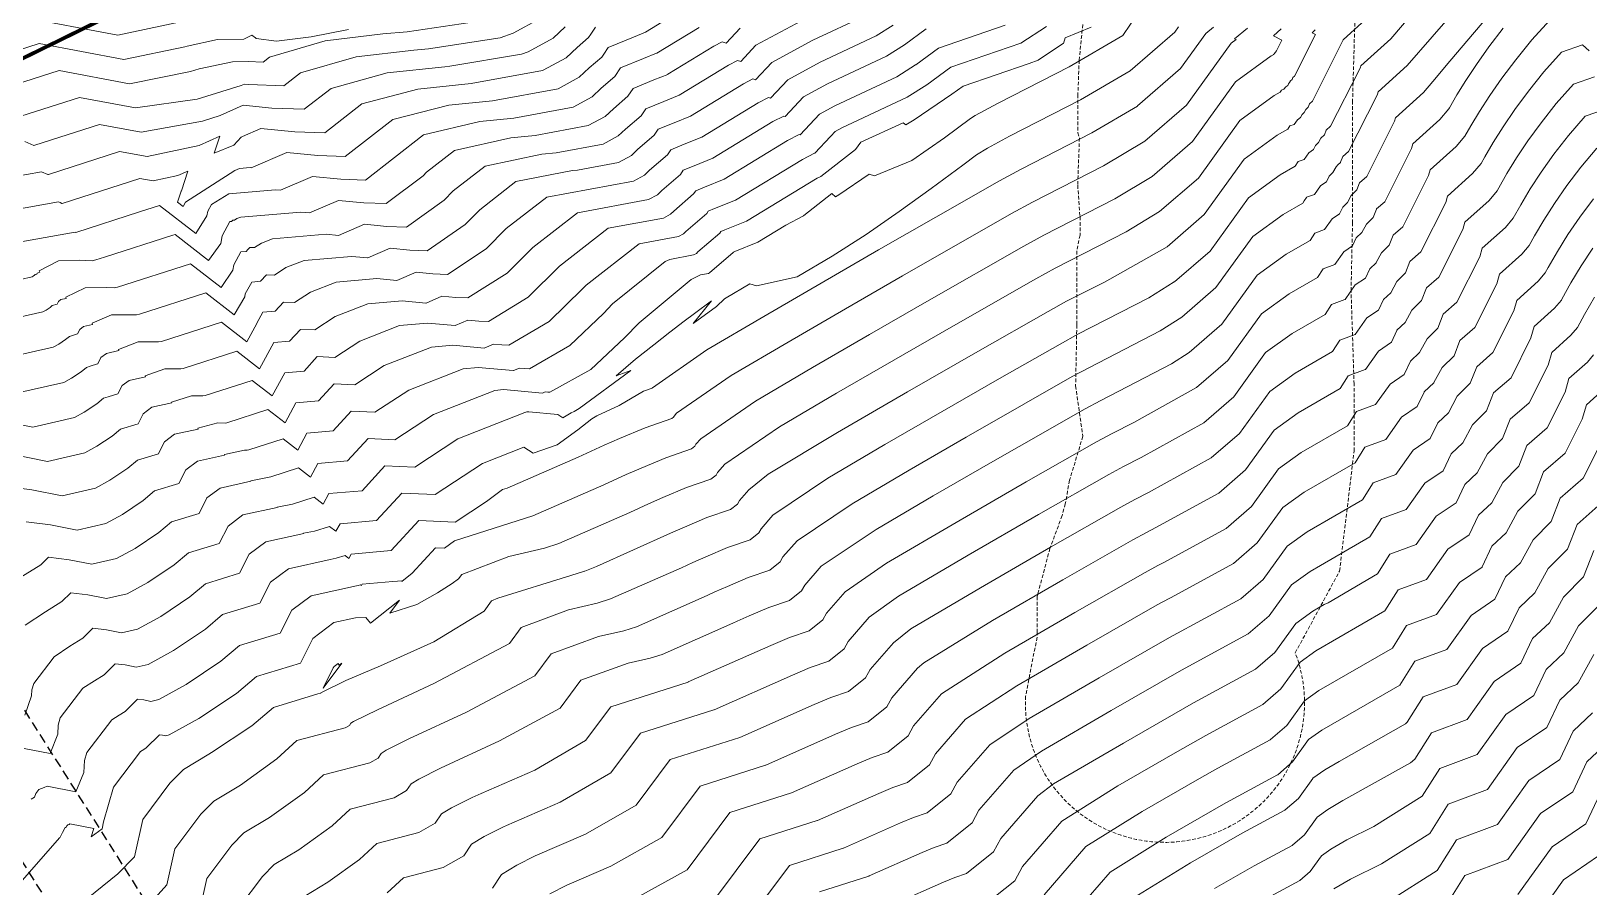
# Model space of a CAD drawing. Header units: metres. Extents: x 5688 to 19740, y -52 to 3406.
# Drawn here: x 6371.4 to 6784.2, y 2473.9 to 2700.7 of the extents above; entities that cross this region are included whole.
import ezdxf

# ---------------------------------------------------------------- set-up
doc = ezdxf.new("R2010")
doc.units = ezdxf.units.M
for name, pattern in [('ACAD_ISO10W100', [18, 12, -3, 0, -3]), ('BORDER2', [22.225, 6.35, -3.175, 6.35, -3.175, 0, -3.175]), ('DASHED', [19.05, 12.7, -6.35]), ('HIDDEN', [9.525, 6.35, -3.175])]:
    doc.linetypes.add(name, pattern=pattern)
for name, color, linetype in [('0 32m buffer', 11, 'BORDER2'), ('Contours', 7, 'Continuous'), ('PWV_RESERVES', 7, 'Continuous'), ('SERV', 7, 'Continuous'), ('SITE', 7, 'Continuous')]:
    doc.layers.add(name, color=color, linetype=linetype)

# ---------------------------------------------------------------- blocks, each defined once
blk = doc.blocks.new('CONTOURS-CG')
at = {"layer": 'Contours', "color": 253, "lineweight": 9, "true_color": 0xa1a3a5}
for points, elevation in [([(30601.98, 1299.88), (30592.69, 1293.58), (30583.3, 1280.37)], 1421), ([(30602.45, 1316.62), (30598.55, 1308.39), (30598.55, 1308.39), (30589.63, 1302.33), (30580.6, 1289.65)], 1420.5), ([(30600.91, 1447.96), (30598.26, 1443.38), (30596.35, 1439.9), (30594.64, 1437.89), (30589.53, 1433.28), (30588.56, 1429.97), (30583.54, 1419.97), (30578.53, 1415.61), (30578.53, 1415.61), (30576.53, 1410.49), (30572.56, 1406.49), (30569.81, 1401.45), (30569.81, 1401.45), (30566.51, 1398.32), (30566.51, 1398.32), (30564.22, 1393.47), (30564.21, 1393.47), (30558.96, 1389.9), (30553.64, 1382.43), (30553.64, 1382.43), (30546.63, 1379.84), (30546.63, 1379.84), (30543.36, 1374.62), (30530.28, 1366.98), (30529.24, 1366.48), (30526.28, 1364.77), (30521.71, 1361.47), (30516.2, 1353.82), (30511.07, 1349.38), (30494.65, 1340.46), (30476.04, 1329.81), (30457.54, 1318.97), (30453.37, 1315.85), (30443.54, 1304.51), (30441.64, 1300.97), (30441.64, 1300.97), (30434.43, 1295.24), (30431.35, 1294.18), (30428.41, 1292.94), (30415.55, 1287.25)], 1415.5), ([(30600.39, 1337.83), (30595.26, 1332.96), (30595.26, 1332.96), (30591.68, 1325.41), (30591.68, 1325.4), (30583.49, 1319.85), (30575.21, 1308.2), (30575.21, 1308.2), (30564.29, 1304.17), (30564.29, 1304.17), (30559.2, 1296.04), (30546.41, 1287.89)], 1419.5), ([(30604.22, 1329.87), (30598.86, 1324.79), (30598.86, 1324.79), (30595.12, 1316.9), (30595.12, 1316.9), (30586.56, 1311.09), (30577.9, 1298.93), (30577.9, 1298.93), (30566.5, 1294.71), (30566.5, 1294.71), (30561.18, 1286.22)], 1420), ([(30600.41, 1460.91), (30597.34, 1456.26), (30594.65, 1451.75), (30592.26, 1447.44), (30592.1, 1447.14), (30590.3, 1445.04), (30584.93, 1440.19), (30584.04, 1437.15), (30578.76, 1426.63), (30574.1, 1422.58), (30574.1, 1422.58), (30572.24, 1417.81), (30568.54, 1414.09), (30565.98, 1409.4), (30565.98, 1409.4), (30562.92, 1406.49), (30562.92, 1406.49), (30560.78, 1401.98), (30560.78, 1401.98), (30555.89, 1398.66), (30550.94, 1391.71), (30550.94, 1391.71), (30544.42, 1389.3), (30544.42, 1389.3), (30541.38, 1384.44), (30528.25, 1376.87), (30528.25, 1376.87), (30525.49, 1375.28), (30520.58, 1371.73), (30514.64, 1363.49), (30509.11, 1358.71), (30491.44, 1349.11), (30472.82, 1338.46), (30454.3, 1327.65), (30446.99, 1322.61), (30437.77, 1311.97), (30435.99, 1308.66), (30435.99, 1308.65), (30429.22, 1303.28), (30425.88, 1302.13), (30422.69, 1300.78), (30408.69, 1294.59), (30408.61, 1294.56), (30395.47, 1290.36)], 1415), ([(30602.29, 1366.56), (30596.65, 1360.89), (30592.75, 1353.73), (30592.75, 1353.73), (30588.07, 1349.3), (30588.07, 1349.3), (30584.82, 1342.42), (30584.82, 1342.42), (30577.36, 1337.36), (30569.81, 1326.76), (30569.81, 1326.76), (30559.87, 1323.09), (30559.87, 1323.09), (30555.24, 1315.69), (30542.38, 1307.65), (30535.22, 1304.14), (30531.01, 1301.71), (30528.55, 1299.93), (30525.57, 1295.8), (30522.8, 1293.41), (30513.94, 1288.59)], 1418.5), ([(30600.66, 1353.29), (30596.57, 1345.78), (30596.57, 1345.78), (30591.67, 1341.13), (30591.67, 1341.13), (30588.25, 1333.91), (30588.25, 1333.91), (30580.43, 1328.61), (30572.51, 1317.48), (30572.51, 1317.48), (30562.08, 1313.63), (30562.08, 1313.63), (30557.22, 1305.86), (30544.4, 1297.76), (30536.21, 1293.75), (30531.8, 1291.2)], 1419), ([(30601.54, 1487.42), (30597.26, 1482.42), (30593.52, 1477.52), (30590.25, 1472.83), (30587.42, 1468.37), (30584.98, 1464.18), (30583.58, 1461.63), (30581.61, 1459.32), (30575.73, 1454.02), (30575, 1451.51), (30569.2, 1439.96), (30565.23, 1436.51), (30565.23, 1436.51), (30563.66, 1432.46), (30560.51, 1429.29), (30558.34, 1425.31), (30558.34, 1425.3), (30555.73, 1422.84), (30555.73, 1422.83), (30553.92, 1419), (30553.91, 1419), (30549.76, 1416.18), (30545.55, 1410.27), (30545.55, 1410.26), (30540, 1408.22), (30540, 1408.22), (30537.42, 1404.09), (30523.91, 1396.3), (30518.3, 1392.24), (30511.52, 1382.83), (30505.2, 1377.37), (30488.53, 1368.29), (30488.16, 1368.11), (30485.01, 1366.4), (30466.38, 1355.76), (30447.84, 1344.99), (30434.23, 1336.12), (30426.23, 1326.9), (30424.69, 1324.02), (30424.68, 1324.01), (30418.81, 1319.35), (30414.94, 1318.02), (30411.23, 1316.46), (30394.99, 1309.27), (30394.92, 1309.24), (30379.67, 1304.38), (30367.15, 1287.62)], 1414), ([(30600.57, 1474.03), (30596.95, 1469.21), (30593.79, 1464.55), (30591.03, 1460.08), (30588.63, 1455.85), (30587.84, 1454.39), (30585.95, 1452.18), (30580.33, 1447.1), (30579.52, 1444.33), (30573.98, 1433.29), (30569.67, 1429.54), (30569.67, 1429.54), (30567.95, 1425.14), (30564.53, 1421.69), (30562.16, 1417.35), (30562.16, 1417.35), (30559.33, 1414.66), (30559.32, 1414.66), (30557.35, 1410.49), (30557.35, 1410.49), (30552.82, 1407.42), (30548.25, 1400.99), (30548.24, 1400.99), (30542.21, 1398.76), (30542.21, 1398.76), (30539.4, 1394.27), (30524.7, 1385.79), (30519.44, 1381.98), (30513.08, 1373.16), (30507.16, 1368.04), (30488.22, 1357.75), (30469.6, 1347.11), (30451.07, 1336.32), (30440.61, 1329.37), (30432, 1319.43), (30430.34, 1316.34), (30430.33, 1316.33), (30424.02, 1311.31), (30420.41, 1310.08), (30416.96, 1308.62), (30401.84, 1301.93), (30401.77, 1301.9), (30387.57, 1297.37), (30373.88, 1279.05)], 1414.5), ([(30600.88, 1506.37), (30595.27, 1504.4), (30590.71, 1499.26), (30586.72, 1494.18), (30583.24, 1489.38), (30580.23, 1484.89), (30577.67, 1480.73), (30575.51, 1476.94), (30575.07, 1476.12), (30572.93, 1473.61), (30566.53, 1467.84), (30565.96, 1465.87), (30559.64, 1453.28), (30556.37, 1450.44), (30556.37, 1450.44), (30555.07, 1447.1), (30552.48, 1444.5), (30550.69, 1441.21), (30550.69, 1441.21), (30548.54, 1439.18), (30548.54, 1439.17), (30547.05, 1436.02), (30547.05, 1436.01), (30543.62, 1433.69), (30540.16, 1428.82), (30540.15, 1428.82), (30535.59, 1427.13), (30535.59, 1427.13), (30533.46, 1423.73), (30522.33, 1417.31), (30516.02, 1412.75), (30508.39, 1402.17), (30501.29, 1396.02), (30484.65, 1386.89), (30482.12, 1385.61), (30478.58, 1383.69), (30459.95, 1373.06), (30441.39, 1362.31), (30423.15, 1351.04), (30421.46, 1349.64), (30414.69, 1341.82), (30413.38, 1339.39), (30413.37, 1339.38), (30408.4, 1335.43), (30404, 1333.91), (30399.78, 1332.14), (30381.28, 1323.95), (30381.22, 1323.93), (30363.88, 1318.39), (30353.7, 1304.77), (30340.18, 1297.14), (30328.54, 1292.13), (30324.01, 1289.86)], 1413), ([(30604.1, 1497.91), (30598.4, 1495.91), (30593.98, 1490.83), (30590.11, 1485.84), (30586.74, 1481.1), (30583.82, 1476.64), (30581.33, 1472.47), (30579.33, 1468.88), (30577.27, 1466.47), (30571.13, 1460.93), (30570.48, 1458.69), (30564.42, 1446.62), (30560.8, 1443.47), (30560.8, 1443.47), (30559.36, 1439.78), (30556.5, 1436.9), (30554.51, 1433.26), (30554.51, 1433.26), (30552.14, 1431.01), (30552.14, 1431), (30550.48, 1427.51), (30550.48, 1427.51), (30546.69, 1424.93), (30542.85, 1419.54), (30542.85, 1419.54), (30537.8, 1417.68), (30537.8, 1417.68), (30535.44, 1413.91), (30523.12, 1406.81), (30517.16, 1402.5), (30509.95, 1392.5), (30503.24, 1386.7), (30486.59, 1377.59), (30485.14, 1376.86), (30481.79, 1375.04), (30463.17, 1364.41), (30444.62, 1353.65), (30427.84, 1342.88), (30420.46, 1334.36), (30419.03, 1331.7), (30419.03, 1331.69), (30413.61, 1327.39), (30409.47, 1325.97), (30405.51, 1324.3), (30388.13, 1316.61), (30388.07, 1316.59), (30371.78, 1311.39), (30360.42, 1296.2), (30346.86, 1288.65)], 1413.5), ([(30478.9, 1288.83), (30493.81, 1298.04), (30507.51, 1305.88), (30518.84, 1312.03), (30518.89, 1312.06), (30522.45, 1315.14), (30526.27, 1320.44), (30526.27, 1320.45), (30529.43, 1322.73), (30533.22, 1324.92), (30550.83, 1334.93), (30551.28, 1335.33), (30555.46, 1342.01), (30555.46, 1342.01), (30564.42, 1345.32), (30571.23, 1354.88), (30577.95, 1359.44), (30577.95, 1359.44), (30580.89, 1365.64), (30585.1, 1369.64), (30588.62, 1376.09), (30593.7, 1381.2), (30593.7, 1381.2), (30596.25, 1387.75), (30596.25, 1387.75), (30602.67, 1393.33)], 1417.5), ([(30589.02, 1521.37), (30584.23, 1516.15), (30580.01, 1510.89), (30576.31, 1505.97), (30573.11, 1501.39), (30570.38, 1497.19), (30568.1, 1493.38), (30566.56, 1490.61), (30564.24, 1487.9), (30557.34, 1481.67), (30556.92, 1480.23), (30550.08, 1466.6), (30547.51, 1464.37), (30547.51, 1464.37), (30546.49, 1461.75), (30544.45, 1459.7), (30543.04, 1457.12), (30543.04, 1457.11), (30541.36, 1455.52), (30541.36, 1455.52), (30540.18, 1453.04), (30540.18, 1453.03), (30537.49, 1451.2), (30534.77, 1447.38), (30534.76, 1447.38), (30531.17, 1446.05), (30531.17, 1446.05), (30529.5, 1443.38), (30520.75, 1438.33), (30513.74, 1433.27), (30505.27, 1421.51), (30497.38, 1414.68), (30480.77, 1405.48), (30476.09, 1403.12), (30472.15, 1400.98), (30453.52, 1390.35), (30434.95, 1379.63), (30416.47, 1368.76), (30408.7, 1363.15), (30403.14, 1356.74), (30402.07, 1354.74), (30397.99, 1351.5), (30393.06, 1349.81), (30388.33, 1347.81), (30367.58, 1338.63), (30367.53, 1338.61), (30348.09, 1332.41), (30340.24, 1321.91), (30326.8, 1314.12), (30312.55, 1307.94), (30311.81, 1307.63), (30306.69, 1305.06), (30303.29, 1302.98), (30301.25, 1299.93), (30301.25, 1299.93), (30295.8, 1296.81), (30285.25, 1294.07), (30285.25, 1294.07), (30280.91, 1290.06)], 1412), ([(30599.47, 1513.29), (30597.66, 1514.83), (30592.15, 1512.88), (30587.46, 1507.7), (30583.36, 1502.53), (30579.76, 1497.67), (30576.66, 1493.14), (30574.02, 1488.97), (30571.81, 1485.17), (30570.81, 1483.37), (30568.59, 1480.75), (30561.94, 1474.75), (30561.44, 1473.05), (30554.86, 1459.94), (30551.94, 1457.4), (30551.94, 1457.4), (30550.78, 1454.42), (30548.47, 1452.1), (30546.87, 1449.16), (30546.87, 1449.16), (30544.95, 1447.35), (30544.95, 1447.34), (30543.62, 1444.53), (30543.61, 1444.52), (30540.55, 1442.45), (30537.46, 1438.1), (30537.46, 1438.1), (30533.38, 1436.59), (30533.38, 1436.59), (30531.48, 1433.56), (30521.54, 1427.82), (30514.88, 1423.01), (30506.83, 1411.84), (30499.33, 1405.35), (30482.71, 1396.18), (30479.11, 1394.37), (30475.36, 1392.33), (30456.74, 1381.7), (30438.17, 1370.97), (30419.73, 1360.03), (30415.08, 1356.4), (30408.91, 1349.28), (30408.49, 1348.5), (30407.73, 1347.07), (30407.72, 1347.06), (30403.2, 1343.46), (30398.53, 1341.86), (30394.06, 1339.98), (30374.43, 1331.29), (30374.37, 1331.27), (30355.98, 1325.4), (30346.97, 1313.34), (30333.49, 1305.63), (30320.17, 1299.88), (30315.35, 1297.46), (30311.27, 1294.97), (30308.82, 1291.31)], 1412.5), ([(30439.63, 1287.2), (30447.29, 1293.29), (30449.31, 1297.05), (30459.75, 1309.1), (30474.59, 1318.45), (30489.77, 1327.2), (30497.87, 1331.82), (30512.98, 1340.02), (30513.02, 1340.05), (30517.76, 1344.15), (30522.85, 1351.21), (30522.85, 1351.21), (30527.07, 1354.26), (30545.34, 1364.8), (30548.83, 1370.38), (30548.83, 1370.38), (30556.33, 1373.15), (30562.02, 1381.15), (30567.65, 1384.96), (30567.65, 1384.96), (30570.11, 1390.15), (30573.63, 1393.49), (30576.57, 1398.89), (30580.82, 1403.17), (30580.83, 1403.17), (30582.96, 1408.65), (30582.96, 1408.65), (30588.33, 1413.31), (30593.08, 1422.79), (30594.12, 1426.37), (30598.98, 1430.75), (30600.61, 1432.66)], 1416), ([(30455.08, 1289.59), (30466.13, 1302.34), (30480.99, 1311.65), (30496.19, 1320.39), (30501.08, 1323.17), (30514.94, 1330.69), (30514.98, 1330.72), (30519.33, 1334.48), (30523.99, 1340.96), (30523.99, 1340.96), (30527.86, 1343.75), (30547.32, 1354.98), (30551.04, 1360.92), (30551.04, 1360.92), (30559.03, 1363.87), (30565.09, 1372.39), (30571.08, 1376.45), (30571.08, 1376.46), (30573.7, 1381.98), (30577.45, 1385.54), (30580.59, 1391.29), (30585.12, 1395.85), (30585.12, 1395.85), (30587.39, 1401.68), (30587.39, 1401.68), (30593.11, 1406.65), (30597.6, 1415.61), (30598.72, 1419.45), (30603.32, 1423.61)], 1416.5), ([(30576.68, 1519.27), (30572.87, 1514.27), (30569.57, 1509.64), (30566.76, 1505.4), (30564.4, 1501.57), (30562.47, 1498.17), (30562.3, 1497.85), (30559.9, 1495.04), (30552.74, 1488.58), (30552.4, 1487.41), (30545.3, 1473.26), (30543.08, 1471.34), (30543.08, 1471.33), (30542.2, 1469.07), (30540.44, 1467.3), (30539.22, 1465.07), (30539.22, 1465.07), (30537.76, 1463.69), (30537.76, 1463.69), (30536.75, 1461.54), (30536.75, 1461.54), (30534.42, 1459.96), (30532.07, 1456.66), (30532.07, 1456.65), (30528.97, 1455.51), (30528.97, 1455.51), (30527.52, 1453.2), (30519.96, 1448.84), (30512.6, 1443.52), (30503.71, 1431.18), (30495.42, 1424.01), (30478.84, 1414.78), (30473.07, 1411.87), (30468.93, 1409.62), (30450.3, 1398.99), (30431.72, 1388.29), (30413.23, 1377.43), (30402.32, 1369.91), (30397.37, 1364.2), (30396.41, 1362.42), (30392.79, 1359.54), (30387.59, 1357.75), (30382.61, 1355.65), (30360.73, 1345.98), (30360.68, 1345.96), (30340.19, 1339.42), (30333.51, 1330.49), (30320.11, 1322.62), (30305.88, 1316.4), (30303.44, 1315.38), (30298.03, 1312.66), (30295.31, 1311), (30293.67, 1308.56), (30293.67, 1308.56), (30289.31, 1306.05), (30278.2, 1303.17), (30278.19, 1303.17), (30273.62, 1298.95), (30265.23, 1292.94), (30259.09, 1289.25)], 1411.5), ([(30241.63, 1286.09), (30247.93, 1294.47), (30251.04, 1297.63), (30257.51, 1301.52), (30266.33, 1307.83), (30271.14, 1312.26), (30282.82, 1315.3), (30286.09, 1317.18), (30287.32, 1319.01), (30289.37, 1320.26), (30295.08, 1323.13), (30310.68, 1330.4), (30326.79, 1339.06), (30332.29, 1346.43), (30332.29, 1346.43), (30344.83, 1350.96), (30350.65, 1352.29), (30353.83, 1353.3), (30372.58, 1361.57), (30373.69, 1362.08), (30376.88, 1363.49), (30382.12, 1365.7), (30387.58, 1367.58), (30390.76, 1370.1), (30391.6, 1371.67), (30395.94, 1376.67), (30410.53, 1386.42), (30425.65, 1395.28), (30440.83, 1404.06), (30456.05, 1412.76), (30465.72, 1418.27), (30470.05, 1420.62), (30488.77, 1430.32), (30493.44, 1433.33), (30493.46, 1433.34), (30502.14, 1440.85), (30511.46, 1453.78), (30511.46, 1453.78), (30519.18, 1459.35), (30525.54, 1463.02), (30526.75, 1464.97), (30526.76, 1464.97), (30529.37, 1465.93), (30531.35, 1468.72), (30533.31, 1470.04), (30533.31, 1470.05), (30534.17, 1471.86), (30535.4, 1473.02), (30536.42, 1474.9), (30537.9, 1476.38), (30537.9, 1476.39), (30538.64, 1478.3), (30538.65, 1478.3), (30540.52, 1479.92), (30547.88, 1494.6), (30548.14, 1495.49), (30555.56, 1502.19), (30558.04, 1505.1), (30562.54, 1510.51), (30575.6, 1525.9)], 1411), ([(30185.05, 1361.08), (30190.39, 1364.59), (30194.75, 1367.29), (30197.1, 1369.63), (30201.62, 1369.08), (30206.6, 1368.09), (30212.03, 1369.33), (30217.56, 1372.36), (30224.54, 1377.04), (30228.29, 1380.21), (30236.46, 1382.71), (30236.46, 1382.71), (30238.8, 1387.31), (30242.73, 1390.26), (30251.84, 1392.25), (30251.8, 1392.35), (30255.87, 1393.14), (30261.59, 1394.96), (30264.01, 1393.09), (30265.53, 1395.9), (30274.28, 1396.67), (30280.36, 1403.25), (30280.36, 1403.25), (30288.32, 1402.91), (30299.7, 1410.39), (30317.45, 1417.42), (30317.93, 1417.54), (30318.49, 1417.58), (30326.15, 1416.88), (30327.49, 1416.03), (30329.69, 1417.32), (30330.46, 1417.68), (30330.46, 1417.68), (30331.8, 1418.47), (30345.48, 1428.53), (30341.63, 1427.09), (30346.76, 1431.56), (30351.59, 1435.35), (30355.88, 1438.7), (30359.65, 1441.6), (30362.35, 1443.66), (30366.93, 1446.96), (30362.07, 1440.95), (30368.22, 1445.51), (30370.32, 1447.5), (30370.74, 1447.83), (30377.05, 1451.48), (30378.84, 1450.97), (30378.84, 1450.97), (30389.58, 1453.4), (30398.9, 1458.8), (30407.88, 1464.62), (30416.61, 1470.63), (30425.14, 1476.77), (30433.5, 1482.98), (30437.15, 1485.73), (30439.99, 1487.42), (30445.9, 1490.63), (30464.7, 1500.25), (30477.8, 1507.96), (30477.82, 1507.97), (30489.65, 1518.2), (30490.63, 1519.57)], 1407), ([(30184.9, 1337.15), (30186.74, 1342.34), (30186.82, 1343.91), (30187.3, 1345.62), (30192.69, 1352.69), (30196.9, 1355.46), (30200.34, 1357.6), (30202.99, 1360.22), (30206.57, 1359.79), (30210.52, 1359.01), (30214.82, 1359.99), (30220.93, 1363.34), (30228.66, 1368.51), (30232.8, 1372.02), (30241.83, 1374.78), (30241.83, 1374.78), (30244.42, 1379.87), (30248.76, 1383.12), (30258.83, 1385.32), (30258.81, 1385.4), (30261.67, 1385.95), (30265.68, 1387.23), (30267.38, 1385.92), (30268.45, 1387.89), (30278.12, 1388.74), (30284.84, 1396.01), (30284.84, 1396.01), (30293.64, 1395.64), (30306.21, 1403.9), (30317.17, 1408.2), (30319.64, 1406.63), (30319.64, 1406.63), (30326.04, 1408.87), (30331.45, 1412.77), (30335.18, 1415.75), (30336.51, 1416.53), (30342.44, 1419.3), (30348.84, 1423.05), (30348.85, 1423.05), (30351.14, 1423.84), (30351.15, 1423.84), (30351.19, 1423.88), (30351.2, 1423.9), (30351.26, 1423.97), (30365.7, 1433.98), (30380.8, 1442.88), (30395.95, 1451.71), (30411.14, 1460.47), (30426.35, 1469.17), (30443.21, 1478.78), (30448.92, 1481.88), (30467.72, 1491.5), (30479.76, 1498.63), (30479.77, 1498.64), (30491.21, 1508.53), (30497.93, 1517.86), (30497.93, 1517.86), (30499.91, 1519.56)], 1407.5), ([(30184.75, 1328.34), (30191.67, 1327.02), (30193.66, 1332.17), (30193.8, 1334.54), (30194.33, 1336.44), (30200.33, 1344.31), (30203.41, 1346.33), (30205.94, 1347.9), (30208.88, 1350.82), (30211.53, 1350.5), (30214.44, 1349.92), (30217.61, 1350.64), (30224.31, 1354.32), (30232.77, 1359.99), (30237.31, 1363.83), (30247.2, 1366.85), (30247.2, 1366.85), (30250.04, 1372.42), (30254.79, 1375.99), (30265.82, 1378.4), (30265.81, 1378.44), (30267.46, 1378.76), (30269.78, 1379.5), (30270.76, 1378.74), (30271.37, 1379.88), (30281.97, 1380.82), (30289.32, 1388.77), (30289.32, 1388.77), (30298.95, 1388.37), (30307.3, 1393.85), (30311.49, 1396.96), (30312.74, 1397.36), (30331.53, 1405.54), (30338.41, 1408.71), (30342.52, 1410.52), (30349.29, 1413.38), (30356.35, 1415.8), (30356.84, 1416.19), (30356.97, 1416.44), (30357.64, 1417.21), (30372.11, 1427.18), (30387.21, 1436.08), (30402.36, 1444.9), (30417.55, 1453.65), (30446.42, 1470.13), (30451.94, 1473.13), (30470.73, 1482.76), (30481.71, 1489.3), (30481.73, 1489.31), (30492.77, 1498.87), (30504.63, 1515.32), (30504.63, 1515.32), (30505.88, 1516.22), (30505.52, 1516.4), (30508.9, 1519.3)], 1408), ([(30186.61, 1314.96), (30187.52, 1315.47), (30187.82, 1316.45), (30188.66, 1317.51), (30190.02, 1317.99), (30190.82, 1318.35), (30198.43, 1316.89), (30200.58, 1322), (30200.78, 1325.17), (30201.37, 1327.26), (30207.97, 1335.92), (30209.93, 1337.2), (30211.53, 1338.2), (30214.77, 1341.41), (30216.48, 1341.21), (30218.36, 1340.84), (30220.41, 1341.3), (30227.68, 1345.3), (30236.88, 1351.46), (30241.81, 1355.63), (30241.82, 1355.63), (30252.57, 1358.92), (30252.57, 1358.92), (30255.65, 1364.98), (30260.82, 1368.85), (30272.82, 1371.48), (30272.81, 1371.49), (30273.25, 1371.57), (30273.87, 1371.77), (30274.13, 1371.57), (30274.3, 1371.87), (30282.46, 1372.62), (30283.68, 1372.7), (30284.75, 1372.75), (30284.84, 1372.64), (30287.58, 1374.8), (30293.8, 1381.53), (30296.17, 1381.43), (30298.79, 1383.37), (30319.59, 1390.01), (30338.37, 1398.21), (30344.29, 1400.93), (30348.25, 1402.69), (30354.76, 1405.43), (30361.56, 1407.77), (30362.5, 1408.51), (30362.75, 1408.97), (30364.03, 1410.45), (30378.51, 1420.39), (30393.62, 1429.29), (30408.77, 1438.1), (30423.97, 1446.84), (30449.64, 1461.49), (30454.96, 1464.38), (30473.74, 1474.02), (30483.67, 1479.97), (30483.69, 1479.99), (30494.33, 1489.2), (30505.77, 1505.06), (30505.77, 1505.06), (30515.23, 1511.9), (30515.64, 1512.14), (30515.72, 1512.26), (30515.89, 1512.32), (30516.02, 1512.5), (30516.14, 1512.59), (30516.2, 1512.71), (30516.28, 1512.78), (30516.35, 1512.9), (30516.44, 1513), (30516.49, 1513.12), (30516.61, 1513.23), (30518.03, 1516.06), (30515.78, 1517.23), (30517.88, 1519.04)], 1408.5), ([(30231.14, 1284.83), (30233.14, 1293.92), (30239.75, 1302.71), (30243.01, 1306.02), (30249.79, 1310.09), (30259.04, 1316.71), (30264.08, 1321.36), (30276.32, 1324.54), (30278.52, 1325.8), (30279.34, 1327.03), (30280.71, 1327.87), (30286.71, 1330.88), (30301.98, 1337.96), (30320.06, 1347.63), (30324.4, 1353.43), (30324.4, 1353.43), (30336.91, 1358.04), (30343.65, 1359.58), (30346.98, 1360.64), (30365.74, 1368.9), (30367.81, 1369.85), (30371.15, 1371.33), (30376.64, 1373.65), (30382.38, 1375.62), (30385.11, 1377.79), (30385.83, 1379.13), (30389.55, 1383.42), (30404.13, 1393.21), (30419.24, 1402.09), (30434.42, 1410.87), (30449.63, 1419.58), (30462.5, 1426.91), (30467.03, 1429.37), (30485.79, 1439.06), (30491.49, 1442.66), (30491.51, 1442.67), (30500.58, 1450.52), (30510.32, 1464.03), (30510.32, 1464.03), (30518.39, 1469.86), (30523.56, 1472.85), (30523.98, 1473.52), (30524.55, 1474.42), (30524.55, 1474.43), (30526.67, 1475.21), (30528.29, 1477.48), (30528.92, 1477.91), (30529.87, 1478.55), (30529.88, 1478.56), (30530.57, 1480.03), (30531.57, 1480.97), (30532.41, 1482.5), (30532.9, 1483), (30533.61, 1483.7), (30533.61, 1483.71), (30534.21, 1485.26), (30534.21, 1485.26), (30535.73, 1486.58), (30543.19, 1501.34), (30543.36, 1501.78), (30543.54, 1502.4), (30551.22, 1509.33), (30564.47, 1524.55)], 1410.5), ([(30185.32, 1388.43), (30191.72, 1387.66), (30198.77, 1386.26), (30206.44, 1388.01), (30210.8, 1390.41), (30216.32, 1394.1), (30219.27, 1396.6), (30225.72, 1398.56), (30225.72, 1398.57), (30227.57, 1402.2), (30230.66, 1404.52), (30237.85, 1406.09), (30237.8, 1406.26), (30243.17, 1407.46), (30243.86, 1407.43), (30244.29, 1407.51), (30253.4, 1410.43), (30257.25, 1407.44), (30259.68, 1411.92), (30266.6, 1412.53), (30271.4, 1417.72), (30271.4, 1417.72), (30277.69, 1417.46), (30286.68, 1423.36), (30301.09, 1429.01), (30305.06, 1429.35), (30314.37, 1428.49), (30314.39, 1428.5), (30315.99, 1429.19), (30315.99, 1429.19), (30317.39, 1429.05), (30318.63, 1429), (30329.39, 1435.14), (30338.28, 1443.67), (30340.7, 1446.18), (30354.62, 1457.42), (30355.85, 1457.98), (30362.12, 1459.15), (30362.91, 1459.58), (30363.29, 1459.94), (30369.11, 1464.95), (30369.37, 1465.34), (30370.4, 1465.77), (30376.2, 1468.07), (30394.89, 1479.5), (30395.85, 1479.99), (30405.02, 1487.14), (30406.44, 1489.03), (30417.72, 1494.21), (30418.4, 1493.61), (30420.6, 1494.99), (30430.61, 1501.73), (30433.55, 1503.9), (30451.11, 1509.89), (30453.43, 1510.81), (30453.56, 1510.91), (30460.09, 1515.19), (30460.13, 1515.23), (30460.62, 1516.73), (30460.63, 1516.72), (30467.51, 1519.48)], 1406), ([(30183.87, 1373.72), (30189.16, 1376.99), (30191.21, 1379.03), (30196.67, 1378.37), (30202.68, 1377.18), (30209.24, 1378.67), (30214.18, 1381.38), (30220.43, 1385.57), (30223.78, 1388.41), (30231.09, 1390.64), (30231.09, 1390.64), (30233.18, 1394.76), (30236.69, 1397.39), (30244.84, 1399.17), (30244.8, 1399.31), (30250.08, 1400.33), (30257.49, 1402.7), (30260.63, 1400.27), (30262.6, 1403.91), (30270.44, 1404.6), (30275.88, 1410.48), (30275.88, 1410.48), (30283.01, 1410.19), (30293.19, 1416.88), (30309.51, 1423.27), (30311.77, 1423.47), (30322.09, 1422.52), (30322.1, 1422.52), (30322.84, 1422.84), (30322.84, 1422.84), (30323.49, 1422.77), (30324.05, 1422.76), (30334.92, 1428.76), (30343.88, 1437.19), (30347.74, 1441.2), (30361.47, 1452.69), (30364.01, 1453.86), (30366.1, 1454.25), (30366.36, 1454.4), (30366.49, 1454.51), (30372.59, 1459.76), (30372.69, 1459.92), (30373.09, 1460.08), (30379.18, 1462.5), (30386.63, 1467.06), (30391.31, 1469.56), (30391.33, 1469.57), (30398.81, 1475.43), (30399.76, 1474.6), (30400.6, 1475.13), (30408.68, 1480.57), (30410.1, 1480.16), (30419.94, 1484.23), (30428.65, 1490.21), (30435.54, 1495.33), (30436.78, 1496.07), (30442.89, 1499.39), (30461.69, 1508.99), (30475.85, 1517.29), (30475.86, 1517.3), (30475.92, 1517.35), (30486.08, 1532.46)], 1406.5), ([(30183.1, 1292.01), (30194.16, 1304.65), (30194.17, 1304.66), (30194.89, 1306.07), (30195.6, 1307.43), (30195.75, 1307.44), (30196, 1307.57), (30196.08, 1307.84), (30196.31, 1308.12), (30196.67, 1308.25), (30196.89, 1308.35), (30203.21, 1307.14), (30202.51, 1304.94), (30205.4, 1307.06), (30205.81, 1308.92), (30208.4, 1318.08), (30215.61, 1327.53), (30216.44, 1328.08), (30217.12, 1328.5), (30217.12, 1328.5), (30220.66, 1332.01), (30221.43, 1331.92), (30222.28, 1331.75), (30223.2, 1331.96), (30231.06, 1336.28), (30241, 1342.93), (30246.3, 1347.42), (30246.33, 1347.44), (30257.94, 1350.99), (30257.95, 1350.99), (30261.27, 1357.54), (30266.85, 1361.72), (30272.56, 1362.97), (30275.3, 1363.1), (30276.55, 1361.54), (30284.24, 1367.63), (30281.68, 1364.21), (30288.85, 1366.48), (30294.33, 1369.59), (30298.16, 1372.05), (30299.88, 1373.35), (30300.71, 1374.46), (30313.16, 1379.25), (30322.64, 1381.46), (30326.44, 1382.67), (30345.22, 1390.88), (30350.17, 1393.16), (30353.98, 1394.85), (30360.23, 1397.49), (30366.76, 1399.73), (30368.15, 1400.83), (30368.52, 1401.51), (30370.41, 1403.7), (30384.91, 1413.6), (30400.02, 1422.49), (30415.18, 1431.29), (30430.38, 1440.03), (30452.85, 1452.84), (30457.98, 1455.63), (30476.75, 1465.28), (30485.62, 1470.64), (30485.64, 1470.66), (30495.9, 1479.53), (30506.9, 1494.8), (30506.91, 1494.8), (30516.02, 1501.39), (30517.62, 1502.31), (30517.93, 1502.8), (30518.59, 1503.05), (30519.08, 1503.75), (30519.58, 1504.08), (30519.79, 1504.54), (30520.1, 1504.83), (30520.36, 1505.3), (30520.73, 1505.68), (30520.92, 1506.16), (30521.39, 1506.57), (30526.93, 1517.6), (30526.03, 1518.06), (30526.87, 1518.78)], 1409), ([(30540.11, 1521.43), (30534.35, 1516.23), (30534.32, 1516.14), (30526.17, 1499.91), (30525.35, 1499.19), (30525.03, 1498.36), (30524.38, 1497.7), (30523.93, 1496.88), (30523.93, 1496.88), (30523.39, 1496.37), (30523.01, 1495.57), (30522.15, 1494.99), (30521.28, 1493.77), (30520.14, 1493.35), (30520.14, 1493.34), (30519.6, 1492.49), (30516.81, 1490.88), (30508.04, 1484.55), (30497.46, 1469.86), (30487.6, 1461.33), (30471.07, 1451.98), (30461, 1446.88), (30456.07, 1444.2), (30437.44, 1433.58), (30418.85, 1422.9), (30400.32, 1412.11), (30381.95, 1401.04), (30376.79, 1396.94), (30374.29, 1394.05), (30373.8, 1393.15), (30371.97, 1391.69), (30365.7, 1389.54), (30359.7, 1387.01), (30356.05, 1385.39), (30336.43, 1376.55), (30333.33, 1375.34), (30333.28, 1375.33), (30329.64, 1374.16), (30310.25, 1368.23), (30308.61, 1367.45), (30306.61, 1364.78), (30293.34, 1356.64), (30279.18, 1350.27), (30269.99, 1346.38), (30263.39, 1343.07), (30263.34, 1343.03), (30262.55, 1342.83), (30250.84, 1339.25), (30245.11, 1334.4), (30234.44, 1327.26), (30233.68, 1326.84), (30226.94, 1322.79), (30223.39, 1319.18), (30216.17, 1309.58), (30213.98, 1299.65), (30213.98, 1299.65), (30209.55, 1295.17), (30199.44, 1286.94)], 1409.5), ([(30216.39, 1285.32), (30222.56, 1292.24), (30222.56, 1292.24), (30224.65, 1301.75), (30231.57, 1310.94), (30234.98, 1314.4), (30242.08, 1318.67), (30251.75, 1325.59), (30257.02, 1330.46), (30269.83, 1333.79), (30270.94, 1334.42), (30271.36, 1335.04), (30272.05, 1335.47), (30278.35, 1338.63), (30293.31, 1345.55), (30313.33, 1356.2), (30316.5, 1360.44), (30316.5, 1360.44), (30328.99, 1365.11), (30336.64, 1366.87), (30340.13, 1367.99), (30358.9, 1376.23), (30361.93, 1377.62), (30365.43, 1379.17), (30371.17, 1381.59), (30377.17, 1383.65), (30379.46, 1385.47), (30380.06, 1386.59), (30383.17, 1390.18), (30397.72, 1400.01), (30412.84, 1408.89), (30428.01, 1417.68), (30443.22, 1426.4), (30459.28, 1435.55), (30464.01, 1438.12), (30482.78, 1447.8), (30489.53, 1451.99), (30489.55, 1452), (30499.02, 1460.19), (30509.18, 1474.29), (30509.18, 1474.29), (30517.6, 1480.37), (30521.58, 1482.67), (30522.34, 1483.89), (30523.98, 1484.49), (30525.22, 1486.23), (30526.44, 1487.07), (30526.98, 1488.2), (30527.75, 1488.93), (30528.39, 1490.1), (30529.32, 1491.03), (30529.78, 1492.23), (30529.78, 1492.23), (30530.95, 1493.25), (30538.46, 1507.98), (30538.84, 1508.96), (30538.94, 1509.32), (30546.87, 1516.47), (30560.31, 1532.22)], 1410), ([(30176.86, 1415.53), (30187.01, 1413.52), (30198.06, 1416.04), (30200.68, 1417.47), (30203.98, 1419.68), (30205.75, 1421.18), (30207.04, 1421.57), (30209.6, 1422.35), (30209.61, 1422.36), (30210.71, 1424.53), (30212.57, 1425.92), (30216.87, 1426.86), (30216.78, 1427.13), (30222.02, 1429.01), (30226.25, 1428.95), (30226.91, 1429.08), (30241.12, 1433.62), (30247.13, 1428.97), (30250.91, 1435.94), (30255.07, 1436.31), (30257.96, 1439.44), (30257.96, 1439.44), (30261.75, 1439.28), (30267.16, 1442.83), (30275.83, 1446.23), (30284.92, 1446.99), (30291.22, 1446.41), (30291.24, 1446.42), (30295.45, 1448.23), (30295.45, 1448.23), (30299.12, 1447.86), (30302.36, 1447.75), (30312.77, 1454.34), (30319.56, 1461.15), (30331.38, 1470.34), (30350.17, 1473.84), (30352.55, 1475.13), (30353.69, 1476.21), (30358.67, 1480.49), (30359.41, 1481.61), (30362.33, 1482.81), (30362.34, 1482.81), (30367.26, 1484.77), (30383.16, 1494.49), (30386.04, 1495.97), (30386.44, 1495.84), (30391.28, 1501.03), (30397.62, 1504.47), (30413.29, 1511.82), (30413.29, 1511.82), (30418.02, 1514.81), (30418.03, 1514.82), (30423.75, 1519.05)], 1404.5), ([(30181.81, 1406.24), (30190.93, 1404.43), (30200.86, 1406.69), (30204.05, 1408.45), (30208.09, 1411.15), (30210.26, 1412.99), (30214.97, 1414.42), (30214.98, 1414.43), (30216.33, 1417.09), (30218.6, 1418.79), (30223.87, 1419.94), (30223.79, 1420.17), (30229.07, 1421.84), (30232.12, 1421.78), (30232.7, 1421.89), (30245.21, 1425.89), (30250.5, 1421.79), (30253.83, 1427.93), (30258.92, 1428.38), (30262.44, 1432.2), (30262.44, 1432.2), (30267.06, 1432), (30273.67, 1436.34), (30284.25, 1440.49), (30291.63, 1441.11), (30298.94, 1440.44), (30298.95, 1440.44), (30302.29, 1441.88), (30302.29, 1441.88), (30305.21, 1441.59), (30307.78, 1441.5), (30318.32, 1447.93), (30326.61, 1456.16), (30339.54, 1466.22), (30354.16, 1468.94), (30356, 1469.95), (30356.89, 1470.79), (30362.15, 1475.31), (30362.73, 1476.18), (30365.03, 1477.13), (30370.24, 1479.2), (30387.07, 1489.49), (30390.12, 1491.06), (30390.36, 1490.98), (30395.48, 1496.47), (30399.54, 1498.67), (30416.02, 1506.4), (30416.02, 1506.4), (30420.99, 1509.55), (30421, 1509.55), (30427.02, 1514), (30444.73, 1520.04)], 1405), ([(30179.43, 1397.84), (30186.77, 1396.95), (30194.85, 1395.35), (30203.65, 1397.35), (30207.43, 1399.43), (30212.2, 1402.63), (30214.77, 1404.79), (30220.34, 1406.49), (30220.35, 1406.5), (30221.95, 1409.64), (30224.63, 1411.66), (30230.86, 1413.02), (30230.79, 1413.22), (30236.12, 1414.66), (30237.99, 1414.6), (30238.49, 1414.7), (30249.31, 1418.16), (30253.88, 1414.62), (30256.76, 1419.93), (30262.76, 1420.45), (30266.92, 1424.96), (30266.92, 1424.96), (30272.38, 1424.73), (30280.18, 1429.85), (30292.67, 1434.75), (30298.35, 1435.23), (30306.66, 1434.47), (30306.67, 1434.47), (30309.14, 1435.54), (30309.14, 1435.54), (30311.3, 1435.32), (30313.21, 1435.25), (30323.86, 1441.53), (30332.68, 1450.15), (30333.65, 1451.17), (30347.7, 1462.1), (30358.14, 1464.04), (30359.46, 1464.76), (30360.09, 1465.36), (30365.63, 1470.13), (30366.05, 1470.76), (30367.71, 1471.45), (30373.22, 1473.64), (30390.98, 1484.49), (30394.2, 1486.15), (30394.29, 1486.12), (30398.42, 1490.51), (30398.49, 1490.63), (30399.68, 1491.91), (30401.47, 1492.87), (30418.75, 1500.98), (30418.75, 1500.98), (30423.97, 1504.28), (30423.97, 1504.28), (30430.29, 1508.95), (30448.86, 1515.29), (30455.64, 1519.74)], 1405.5), ([(30460.86, 1282.13), (30472.52, 1295.58), (30487.4, 1304.85), (30502.61, 1313.57), (30504.3, 1314.53), (30516.89, 1321.36), (30516.94, 1321.39), (30520.89, 1324.81), (30525.13, 1330.7), (30525.13, 1330.7), (30528.64, 1333.24), (30549.3, 1345.15), (30553.25, 1351.46), (30553.25, 1351.47), (30561.72, 1354.59), (30568.16, 1363.63), (30574.51, 1367.95), (30574.51, 1367.95), (30577.29, 1373.81), (30581.28, 1377.59), (30584.6, 1383.69), (30589.41, 1388.52), (30589.41, 1388.53), (30591.82, 1394.72), (30591.82, 1394.72), (30597.89, 1399.99), (30602.13, 1408.43)], 1417), ([(30175.25, 1440.77), (30189.69, 1444.06), (30190.55, 1444.53), (30191.64, 1445.26), (30192.22, 1445.76), (30193.5, 1446.15), (30193.86, 1446.86), (30194.47, 1447.32), (30195.89, 1447.63), (30195.77, 1447.99), (30200.91, 1450.43), (30206.49, 1450.54), (30208.63, 1450.47), (30209.53, 1450.64), (30228.83, 1456.81), (30237, 1450.49), (30240.04, 1455.1), (30240.28, 1456.53), (30242.14, 1459.97), (30243.55, 1460.09), (30244, 1460.58), (30244.52, 1461.15), (30244.53, 1461.15), (30245.8, 1461.1), (30247.63, 1462.3), (30250.56, 1463.45), (30264.78, 1464.64), (30268.09, 1464.34), (30274.9, 1467.28), (30274.9, 1467.28), (30280.84, 1466.68), (30286.09, 1466.5), (30296.06, 1473.65), (30298.43, 1476.11), (30306.9, 1482.71), (30321.89, 1485.87), (30325.77, 1486.21), (30338.23, 1488.53), (30342.19, 1490.69), (30344.1, 1492.48), (30348.23, 1496.04), (30349.46, 1497.87), (30354.27, 1499.86), (30358.3, 1501.46), (30358.33, 1501.47), (30371.43, 1509.47), (30373.8, 1510.7), (30374.66, 1510.41), (30378.67, 1514.71), (30391.85, 1521.86)], 1403), ([(30179.17, 1431.69), (30192.48, 1434.72), (30193.92, 1435.51), (30195.75, 1436.74), (30196.73, 1437.56), (30198.87, 1438.22), (30199.48, 1439.42), (30200.5, 1440.19), (30202.89, 1440.71), (30202.78, 1441.04), (30207.94, 1443.3), (30213.54, 1443.33), (30214.5, 1443.29), (30215.32, 1443.45), (30232.93, 1449.08), (30240.38, 1443.32), (30243.23, 1448.03), (30243.36, 1448.83), (30245.06, 1451.96), (30247.39, 1452.17), (30249, 1453.91), (30249.01, 1453.91), (30251.12, 1453.82), (30254.14, 1455.81), (30258.98, 1457.71), (30271.49, 1458.76), (30272.61, 1458.66), (30275.77, 1458.36), (30275.8, 1458.36), (30281.75, 1460.93), (30281.75, 1460.93), (30286.93, 1460.41), (30291.51, 1460.25), (30301.64, 1467.2), (30305.47, 1471.12), (30315.06, 1478.59), (30330.09, 1481.51), (30331.42, 1481.62), (30342.21, 1483.63), (30345.65, 1485.5), (30347.3, 1487.06), (30351.71, 1490.86), (30352.77, 1492.45), (30356.96, 1494.17), (30361.31, 1495.9), (30375.34, 1504.48), (30377.88, 1505.79), (30378.59, 1505.55), (30382.87, 1510.15), (30393.77, 1516.06), (30407.83, 1522.65)], 1403.5), ([(30183.09, 1422.6), (30195.27, 1425.38), (30197.3, 1426.49), (30199.86, 1428.21), (30201.24, 1429.37), (30202.24, 1429.68), (30204.23, 1430.28), (30204.24, 1430.29), (30205.1, 1431.98), (30206.54, 1433.06), (30209.88, 1433.79), (30209.78, 1434.08), (30214.98, 1436.16), (30220.37, 1436.12), (30221.12, 1436.26), (30237.02, 1441.35), (30243.75, 1436.14), (30246.42, 1440.95), (30246.45, 1441.12), (30247.99, 1443.95), (30251.23, 1444.24), (30253.48, 1446.67), (30253.48, 1446.67), (30256.43, 1446.55), (30260.65, 1449.32), (30267.41, 1451.97), (30278.21, 1452.88), (30283.5, 1452.39), (30283.52, 1452.39), (30288.6, 1454.58), (30288.6, 1454.58), (30293.02, 1454.14), (30296.94, 1454), (30307.21, 1460.76), (30312.52, 1466.13), (30323.22, 1474.46), (30346.19, 1478.73), (30349.1, 1480.32), (30350.5, 1481.63), (30355.19, 1485.68), (30356.09, 1487.03), (30359.65, 1488.49), (30364.29, 1490.34), (30379.25, 1499.48), (30381.96, 1500.88), (30382.51, 1500.69), (30387.08, 1505.59), (30395.7, 1510.26), (30410.56, 1517.23), (30410.56, 1517.24), (30415.05, 1520.08)], 1404), ([(30183.88, 1462.61), (30198.27, 1465.21), (30198.45, 1465.13), (30198.47, 1465.14), (30215.35, 1470.58), (30220.64, 1472.27), (30230.25, 1464.84), (30233.18, 1469.51), (30233.46, 1470.76), (30234.41, 1472.52), (30238.99, 1475.37), (30251.35, 1476.41), (30252.65, 1476.29), (30261.2, 1479.97), (30261.2, 1479.97), (30268.65, 1479.23), (30275.24, 1479), (30290.59, 1490.95), (30305.49, 1494.53), (30314.49, 1495.39), (30330.27, 1498.32), (30335.29, 1501.05), (30337.7, 1503.33), (30341.27, 1506.41), (30342.82, 1508.72), (30348.9, 1511.22), (30352.35, 1512.59), (30352.38, 1512.6), (30363.6, 1519.47)], 1402), ([(30171.33, 1449.86), (30186.89, 1453.4), (30187.17, 1453.56), (30187.52, 1453.79), (30187.71, 1453.95), (30188.13, 1454.08), (30188.24, 1454.31), (30188.44, 1454.46), (30188.9, 1454.56), (30188.77, 1454.95), (30193.87, 1457.56), (30199.43, 1457.74), (30202.76, 1457.64), (30203.74, 1457.83), (30206.04, 1458.56), (30224.13, 1464.43), (30224.74, 1464.54), (30233.62, 1457.67), (30236.83, 1462.19), (30237.19, 1464.24), (30239.22, 1467.98), (30239.71, 1468.02), (30240.05, 1468.39), (30240.49, 1468.37), (30241.12, 1468.79), (30242.14, 1469.19), (30258.06, 1470.52), (30260.37, 1470.31), (30268.05, 1473.63), (30268.05, 1473.63), (30274.75, 1472.95), (30280.67, 1472.75), (30290.46, 1480.13), (30291.38, 1481.1), (30298.75, 1486.83), (30313.69, 1490.21), (30320.13, 1490.8), (30334.25, 1493.42), (30338.74, 1495.87), (30340.9, 1497.9), (30344.75, 1501.22), (30346.14, 1503.29), (30351.58, 1505.54), (30355.33, 1507.02), (30355.35, 1507.04), (30367.51, 1514.47), (30369.71, 1515.61), (30370.74, 1515.27), (30374.47, 1519.27)], 1402.5), ([(30184.95, 1489.19), (30187.29, 1488.16), (30187.29, 1488.16), (30187.54, 1488.22), (30204.72, 1493.76), (30215.79, 1491.68), (30232.04, 1494.6), (30236.68, 1496.09), (30242.75, 1498.81), (30242.76, 1498.81), (30250.38, 1498.04), (30258.97, 1497.75), (30266.11, 1503.31), (30280.92, 1507.4), (30296.19, 1509.03), (30297.56, 1509.15), (30316.51, 1512.37), (30318.32, 1513.01), (30324.93, 1516.61), (30328.1, 1519.6)], 1400.5), ([(30177.37, 1479.03), (30189.39, 1481.2), (30191.01, 1480.48), (30191.01, 1480.48), (30191.18, 1480.52), (30210.06, 1486.61), (30217.35, 1485.24), (30231.09, 1488.14), (30236.63, 1490.62), (30235.12, 1486.15), (30240.34, 1488.24), (30242.28, 1490.36), (30242.64, 1490.58), (30242.64, 1490.58), (30247.5, 1492.67), (30256.47, 1491.77), (30264.4, 1491.5), (30274.27, 1499.19), (30289.11, 1503.12), (30303.2, 1504.56), (30322.11, 1508.04), (30322.3, 1508.11), (30328.38, 1511.42), (30331.3, 1514.17), (30334.32, 1516.77), (30334.9, 1517.65), (30336.16, 1519.55)], 1401), ([(30180.62, 1470.82), (30193.83, 1473.21), (30194.26, 1473.02), (30194.73, 1472.81), (30194.73, 1472.81), (30194.82, 1472.83), (30215.4, 1479.46), (30218.9, 1478.81), (30225.5, 1480.2), (30228.16, 1481.39), (30226.45, 1476.13), (30226.35, 1476.03), (30225.39, 1473.17), (30226.87, 1472.02), (30227.47, 1473.12), (30240.56, 1481.56), (30241.81, 1482.05), (30244.64, 1482.29), (30244.93, 1482.26), (30254.35, 1486.32), (30254.35, 1486.32), (30262.56, 1485.5), (30269.82, 1485.25), (30282.43, 1495.07), (30297.3, 1498.83), (30308.85, 1499.97), (30326.29, 1503.21), (30331.83, 1506.24), (30334.5, 1508.75), (30337.8, 1511.59), (30338.33, 1512.39), (30339.48, 1514.12), (30339.5, 1514.14), (30346.21, 1516.9), (30349.38, 1518.16), (30349.4, 1518.17), (30359.69, 1524.46)], 1401.5), ([(30180.25, 1503.6), (30194.05, 1508.05), (30212.69, 1504.55), (30228.86, 1507.79), (30231.12, 1508.44), (30239.96, 1510.3), (30244.15, 1510.39), (30248.13, 1510.25), (30249.8, 1511.55), (30264.55, 1515.92), (30279.78, 1517.76), (30286.28, 1518.33), (30305.31, 1521.11)], 1399.5), ([(30183.9, 1495.91), (30199.38, 1500.9), (30214.24, 1498.12), (30230.61, 1500.46), (30242.28, 1504.03), (30243.17, 1504.43), (30244.29, 1504.32), (30253.55, 1504), (30257.95, 1507.43), (30272.74, 1511.66), (30287.98, 1513.4), (30291.92, 1513.74), (30310.91, 1516.73), (30314.34, 1517.9), (30321.47, 1521.79)], 1400), ([(30183.37, 1522.34), (30209.59, 1517.43), (30232.04, 1522.16)], 1398.5), ([(30176.61, 1511.3), (30188.71, 1515.2), (30211.14, 1510.99), (30227.29, 1514.35), (30227.94, 1514.53), (30236, 1516.23), (30243, 1516.37), (30243.01, 1516.37), (30245.08, 1517.39), (30246.04, 1516.74), (30246.22, 1516.52), (30251.64, 1515.84), (30260.84, 1516.98), (30270.71, 1518.89)], 1399), ([(30500.22, 1291.23), (30510.73, 1297.24), (30520.79, 1302.69), (30520.85, 1302.74), (30524.01, 1305.47), (30527.41, 1310.19), (30527.41, 1310.19), (30530.22, 1312.22), (30534.22, 1314.53), (30552.08, 1324.52), (30553.26, 1325.51), (30557.66, 1332.55), (30557.67, 1332.55), (30567.12, 1336.04), (30574.29, 1346.12), (30581.38, 1350.93), (30581.38, 1350.93), (30584.48, 1357.47), (30588.92, 1361.68), (30592.63, 1368.49), (30597.99, 1373.88), (30598, 1373.88), (30600.68, 1380.79)], 1418), ([(30268.94, 1350.99), (30268.94, 1350.99), (30263.97, 1344.36), (30266.61, 1349.73), (30266.89, 1350.09), (30267.92, 1350.87), (30268.25, 1350.45), (30268.94, 1350.99)], 1409.5)]:
    blk.add_lwpolyline(points, dxfattribs=dict(at, elevation=elevation))

msp = doc.modelspace()

# ---------------------------------------------------------------- linework, layer by layer
at = {"layer": '0 32m buffer', "linetype": 'HIDDEN', "lineweight": 20, "ltscale": 0.15}
msp.add_lwpolyline([(6650.617, 2708.128), (6649.1, 2692.999), (6648.761, 2683.878), (6648.761, 2673.766), (6649.161, 2672.372), (6648.721, 2659.858), (6649.32, 2651.491), (6649.32, 2646.618), (6648.482, 2642.44), (6648.482, 2622.864), (6648.157, 2606.652), (6650.067, 2593.318), (6646.56, 2581.658), (6645.431, 2575.42), (6644.576, 2572.281), (6641.368, 2563.581), (6637.953, 2550.857), (6637.953, 2541.519), (6637.953, 2540.046), (6634.885, 2524.436, 1.2317591), (6706.36, 2535.92), (6718.111, 2557.594), (6721.957, 2589.425), (6721.957, 2607.097), (6721.143, 2631.84), (6721.538, 2649.832), (6721.538, 2681.823), (6721.944, 2696.181), (6722.31, 2708.779)], format="xyb", dxfattribs=at)
at = {"layer": 'PWV_RESERVES', "color": 251, "linetype": 'ACAD_ISO10W100', "ltscale": 0.3, "true_color": 0x636466}
msp.add_lwpolyline([(7524.892, 399.383), (7371.507, 695.993), (7363.777, 753.224), (7353.711, 772.756), (7315.896, 803.392), (7212.381, 1003.63), (7117.791, 1177.117), (7004.763, 1361.337), (6828.202, 1638.928), (6258.189, 2536.097), (6238.218, 2593.021), (6245.772, 2615.119), (6291.889, 2655.461), (6417.26, 2717.109), (6555.092, 2787.485), (6655.825, 2857.808), (6797.535, 2974.863), (6886.03, 3059.837), (6936.23, 3119.259), (7139.492, 3359.193)], dxfattribs=at)
at = {"layer": 'SERV', "color": 251, "linetype": 'DASHED', "ltscale": 0.2, "true_color": 0x636466}
for p, q in [((6304.368, 2623.69), (6701.595, 1996.623)), ((6285.084, 2613.021), (6671.624, 2002.824))]:
    msp.add_line(p, q, dxfattribs=at)
at = {"layer": 'SITE', "color": 251, "linetype": 'HIDDEN', "ltscale": 0.5, "true_color": 0x636466, "const_width": 1}
msp.add_lwpolyline([(6939.747, 1463.556), (6828.202, 1638.928), (6687.274, 1860.74), (6667.434, 1926.045), (6670.909, 1948.542), (6657.227, 1969.581), (6635.856, 1974.603), (6583.716, 2023.735), (6258.189, 2536.097), (6238.218, 2593.021), (6245.772, 2615.119), (6291.889, 2655.461), (6417.26, 2717.109), (6555.092, 2787.485), (6655.825, 2857.808), (6784.004, 2963.686), (7258.675, 3190.481)], dxfattribs=at)

# ---------------------------------------------------------------- block references
at = {"layer": 'Contours', "color": 215, "linetype": 'Continuous', "true_color": 0xa953a0}
msp.add_blockref('CONTOURS-CG', (-23815.222, 1182.208), dxfattribs=at)

doc.saveas('drawing.dxf')
